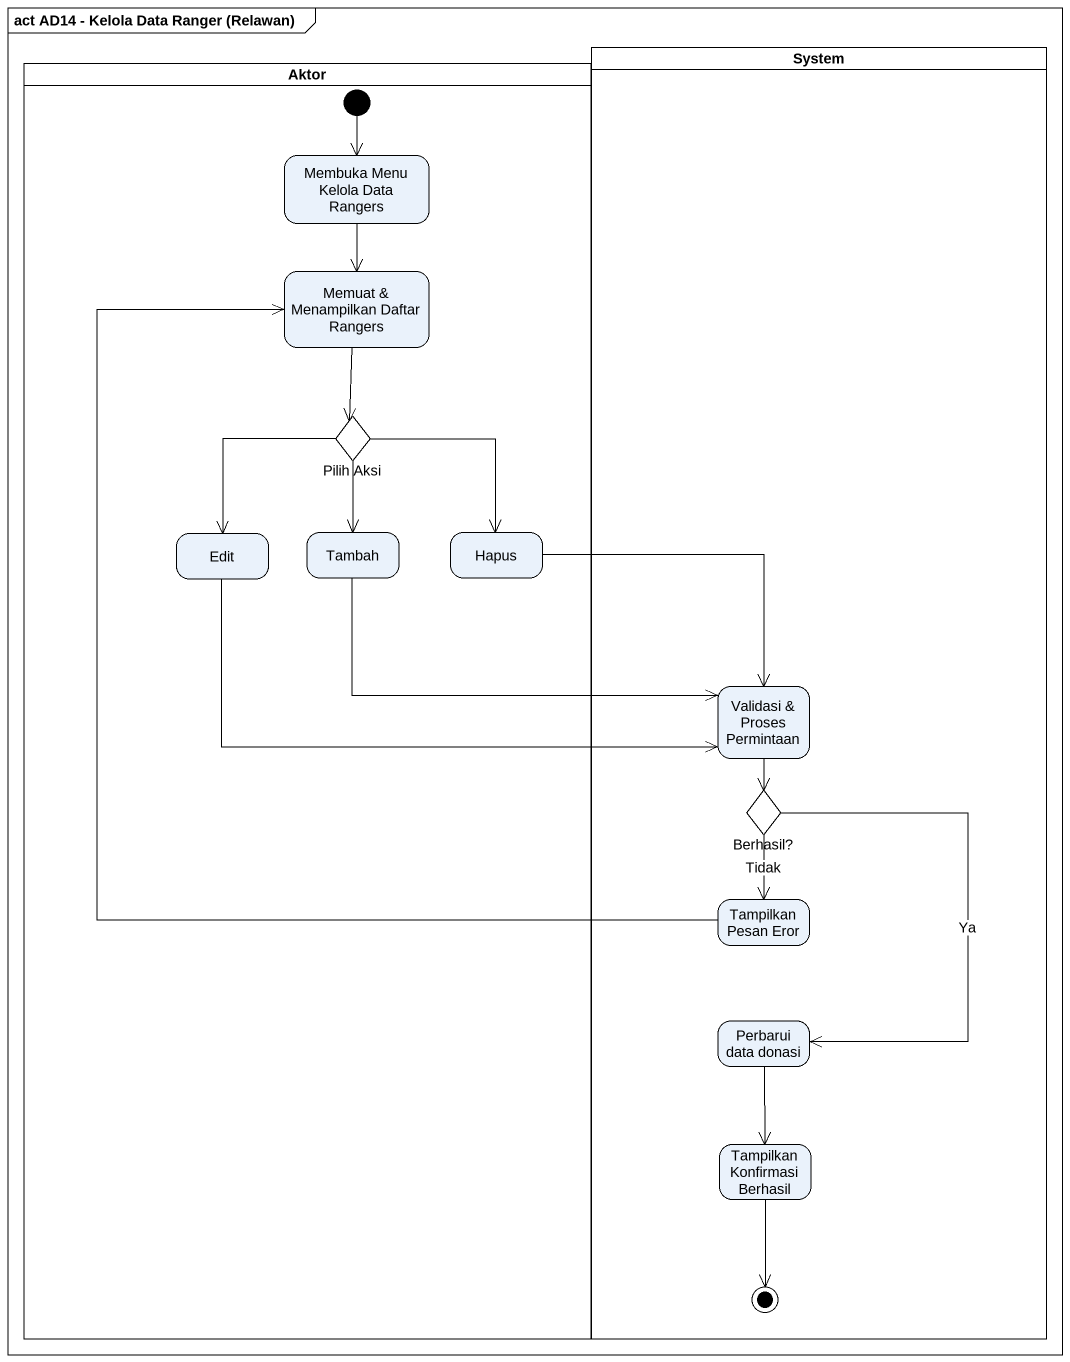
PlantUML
@startuml
mainframe act AD14 - Kelola Data Ranger (Relawan)
hide empty description
state Aktor <<partition>> {
  state "Membuka Menu Kelola Data Rangers" as Membuka_Menu_Kelola_Data
  state "Memuat & Menampilkan Daftar Rangers" as Memuat_Menampilkan_Daftar
  state "Pilih Aksi" as Pilih_Aksi <<choice>>
  state Edit
  state Tambah
  state Hapus
  [*] --> Membuka_Menu_Kelola_Data
}
state System <<partition>> {
  state "Validasi & Proses Permintaan" as Validasi_Proses_Permintaan
  state "Berhasil?" as Berhasil <<choice>>
  state "Tampilkan Pesan Eror" as Tampilkan_Pesan_Eror
  state "Perbarui data donasi" as Perbarui_data_donasi
  state "Tampilkan Konfirmasi Berhasil" as Tampilkan_Konfirmasi
  Tampilkan_Konfirmasi --> [*]
}
Membuka_Menu_Kelola_Data --> Memuat_Menampilkan_Daftar
Memuat_Menampilkan_Daftar --> Pilih_Aksi
Pilih_Aksi --> Edit
Pilih_Aksi --> Tambah
Pilih_Aksi --> Hapus
Edit -right-> Validasi_Proses_Permintaan
Tambah -right-> Validasi_Proses_Permintaan
Hapus --> Validasi_Proses_Permintaan
Validasi_Proses_Permintaan --> Berhasil
Berhasil --> Tampilkan_Pesan_Eror : Tidak
Berhasil --> Perbarui_data_donasi : Ya
Tampilkan_Pesan_Eror -up-> Memuat_Menampilkan_Daftar
Perbarui_data_donasi --> Tampilkan_Konfirmasi
@enduml
